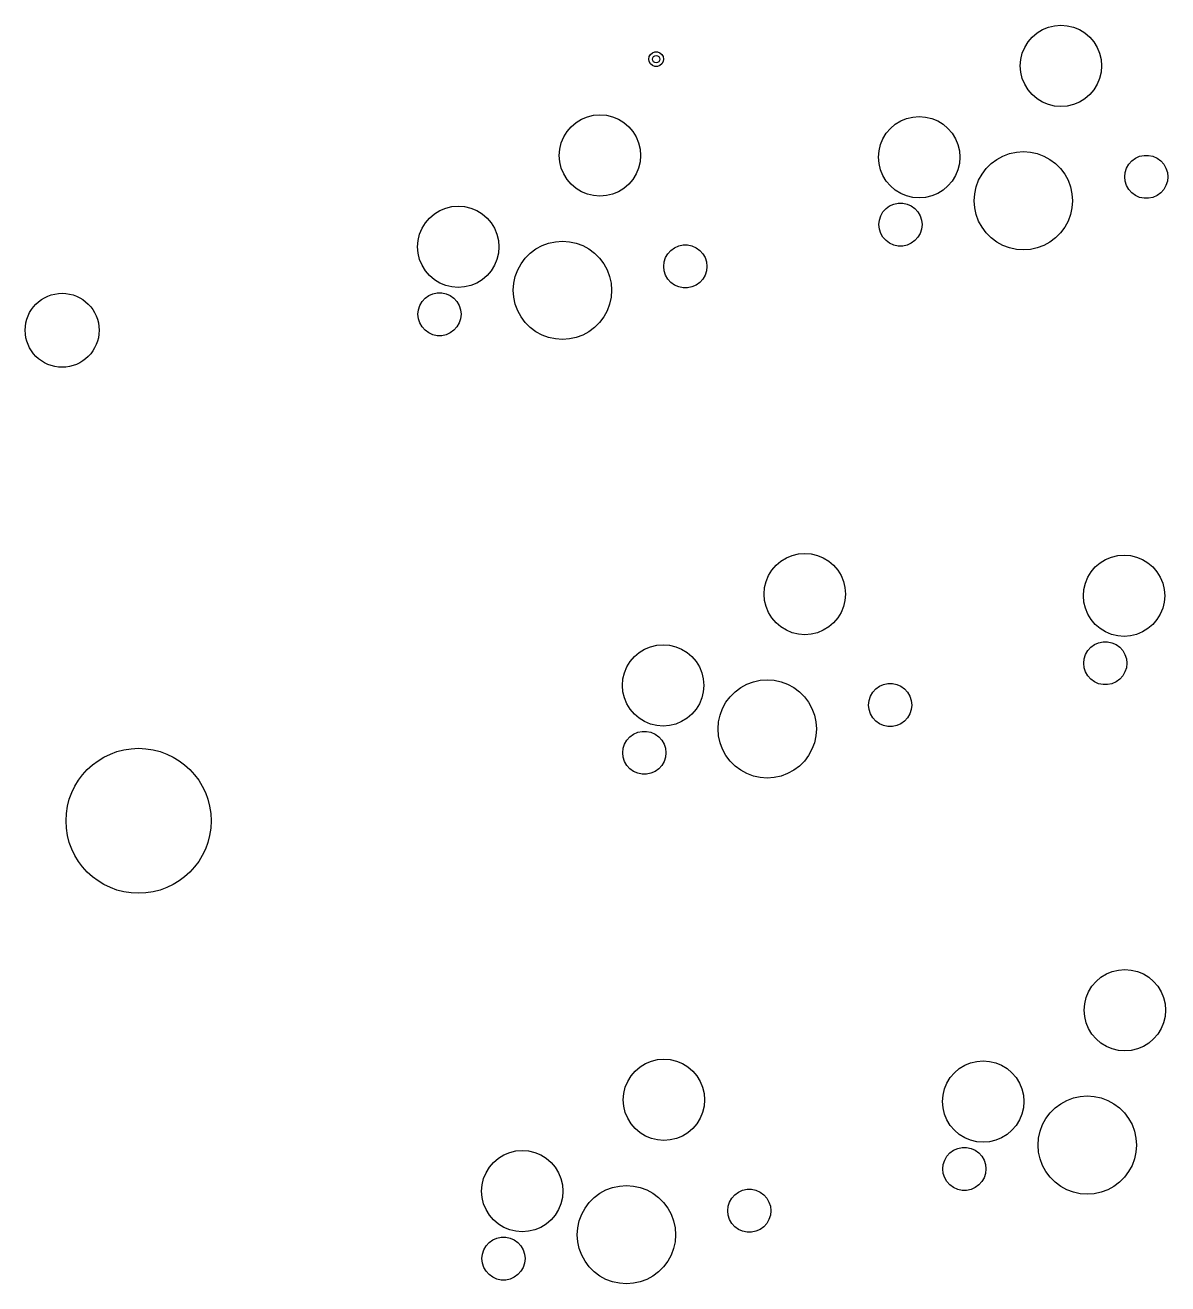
# Model space of a CAD drawing. Extents: x 101 to 518, y -308 to -134.
# Drawn here: x 256.6 to 303, y -268.2 to -217.1 of the extents above; entities that cross this region are included whole.
import ezdxf

# ---------------------------------------------------------------- set-up
doc = ezdxf.new("R2010")
doc.units = 0
doc.layers.add('BLACK', color=7, linetype='CONTINUOUS')

msp = doc.modelspace()

# ---------------------------------------------------------------- linework, layer by layer
at = {"layer": 'BLACK', "linetype": 'CONTINUOUS'}
for p, q in [((297.46342, -217.602967), (297.6603, -217.434815)), ((297.6603, -217.434815), (297.881062, -217.299532)), ((297.881062, -217.299532), (298.120268, -217.20045)), ((298.120268, -217.20045), (298.372029, -217.140007)), ((298.372029, -217.140007), (298.630146, -217.119693)), ((298.630146, -217.119693), (298.888263, -217.140007)), ((298.888263, -217.140007), (299.140024, -217.20045)), ((299.140024, -217.20045), (299.37923, -217.299532)), ((299.37923, -217.299532), (299.599992, -217.434815)), ((299.599992, -217.434815), (299.796872, -217.602967)), ((297.060903, -218.259815), (297.159985, -218.020609)), ((297.159985, -218.020609), (297.295268, -217.799847)), ((297.295268, -217.799847), (297.46342, -217.602967)), ((299.796872, -217.602967), (299.965024, -217.799847)), ((299.965024, -217.799847), (300.100307, -218.020609)), ((300.100307, -218.020609), (300.199389, -218.259815)), ((281.90974, -218.496311), (281.927832, -218.393705)), ((281.927832, -218.598917), (281.90974, -218.496311)), ((281.927832, -218.393705), (281.979927, -218.303475)), ((281.979927, -218.303475), (282.05974, -218.236503)), ((282.05974, -218.236503), (282.157646, -218.200869)), ((282.157646, -218.200869), (282.261834, -218.200869)), ((282.261834, -218.200869), (282.35974, -218.236503)), ((282.35974, -218.236503), (282.439553, -218.303475)), ((282.439553, -218.303475), (282.491648, -218.393705)), ((282.491648, -218.393705), (282.50974, -218.496311)), ((282.50974, -218.496311), (282.491648, -218.598917)), ((296.980146, -218.769693), (297.00046, -218.511576)), ((297.00046, -218.511576), (297.060903, -218.259815)), ((300.199389, -218.259815), (300.259832, -218.511576)), ((300.259832, -218.511576), (300.280146, -218.769693)), ((281.979927, -218.689147), (281.927832, -218.598917)), ((282.05974, -218.756119), (281.979927, -218.689147)), ((282.157646, -218.791753), (282.05974, -218.756119)), ((282.261834, -218.791753), (282.157646, -218.791753)), ((282.35974, -218.756119), (282.261834, -218.791753)), ((282.439553, -218.689147), (282.35974, -218.756119)), ((282.491648, -218.598917), (282.439553, -218.689147)), ((297.00046, -219.02781), (296.980146, -218.769693)), ((297.060903, -219.279571), (297.00046, -219.02781)), ((300.259832, -219.02781), (300.199389, -219.279571)), ((300.280146, -218.769693), (300.259832, -219.02781)), ((297.159985, -219.518777), (297.060903, -219.279571)), ((297.295268, -219.739539), (297.159985, -219.518777)), ((300.100307, -219.518777), (299.965024, -219.739539)), ((300.199389, -219.279571), (300.100307, -219.518777)), ((297.46342, -219.936419), (297.295268, -219.739539)), ((297.6603, -220.104571), (297.46342, -219.936419)), ((299.796872, -219.936419), (299.599992, -220.104571)), ((299.965024, -219.739539), (299.796872, -219.936419)), ((297.881062, -220.239854), (297.6603, -220.104571)), ((298.120268, -220.338936), (297.881062, -220.239854)), ((298.372029, -220.399379), (298.120268, -220.338936)), ((298.630146, -220.419693), (298.372029, -220.399379)), ((298.888263, -220.399379), (298.630146, -220.419693)), ((299.140024, -220.338936), (298.888263, -220.399379)), ((299.37923, -220.239854), (299.140024, -220.338936)), ((299.599992, -220.104571), (299.37923, -220.239854)), ((278.763422, -221.237879), (278.960302, -221.069727)), ((278.960302, -221.069727), (279.181064, -220.934444)), ((279.181064, -220.934444), (279.42027, -220.835362)), ((279.42027, -220.835362), (279.672031, -220.774919)), ((279.672031, -220.774919), (279.930148, -220.754605)), ((279.930148, -220.754605), (280.188265, -220.774919)), ((280.188265, -220.774919), (280.440026, -220.835362)), ((280.440026, -220.835362), (280.679232, -220.934444)), ((280.679232, -220.934444), (280.899994, -221.069727)), ((280.899994, -221.069727), (281.096874, -221.237879)), ((291.911623, -221.139785), (292.132385, -221.004502)), ((292.132385, -221.004502), (292.371591, -220.90542)), ((292.371591, -220.90542), (292.623352, -220.844977)), ((292.623352, -220.844977), (292.881469, -220.824663)), ((292.881469, -220.824663), (293.139586, -220.844977)), ((293.139586, -220.844977), (293.391347, -220.90542)), ((293.391347, -220.90542), (293.630553, -221.004502)), ((293.630553, -221.004502), (293.851315, -221.139785)), ((278.459987, -221.655521), (278.59527, -221.434759)), ((278.59527, -221.434759), (278.763422, -221.237879)), ((281.096874, -221.237879), (281.265026, -221.434759)), ((281.265026, -221.434759), (281.400309, -221.655521)), ((291.411308, -221.725579), (291.546591, -221.504817)), ((291.546591, -221.504817), (291.714743, -221.307937)), ((291.714743, -221.307937), (291.911623, -221.139785)), ((293.851315, -221.139785), (294.048195, -221.307937)), ((294.048195, -221.307937), (294.216347, -221.504817)), ((294.216347, -221.504817), (294.35163, -221.725579)), ((278.300462, -222.146488), (278.360905, -221.894727)), ((278.360905, -221.894727), (278.459987, -221.655521)), ((281.400309, -221.655521), (281.499391, -221.894727)), ((281.499391, -221.894727), (281.559834, -222.146488)), ((291.251783, -222.216546), (291.312226, -221.964785)), ((291.312226, -221.964785), (291.411308, -221.725579)), ((294.35163, -221.725579), (294.450712, -221.964785)), ((294.450712, -221.964785), (294.511155, -222.216546)), ((278.280148, -222.404605), (278.300462, -222.146488)), ((278.300462, -222.662722), (278.280148, -222.404605)), ((281.559834, -222.146488), (281.580148, -222.404605)), ((281.580148, -222.404605), (281.559834, -222.662722)), ((291.231469, -222.474663), (291.251783, -222.216546)), ((291.251783, -222.73278), (291.231469, -222.474663)), ((294.511155, -222.216546), (294.531469, -222.474663)), ((294.531469, -222.474663), (294.511155, -222.73278)), ((295.800396, -222.734125), (296.028139, -222.563639)), ((296.028139, -222.563639), (296.277827, -222.427299)), ((296.277827, -222.427299), (296.544376, -222.327881)), ((296.544376, -222.327881), (296.822361, -222.267409)), ((296.822361, -222.267409), (297.106123, -222.247114)), ((297.106123, -222.247114), (297.389885, -222.267409)), ((297.389885, -222.267409), (297.66787, -222.327881)), ((297.66787, -222.327881), (297.934419, -222.427299)), ((297.934419, -222.427299), (298.184107, -222.563639)), ((298.184107, -222.563639), (298.41185, -222.734125)), ((301.5073, -222.621452), (301.655289, -222.513932)), ((301.655289, -222.513932), (301.822399, -222.43953)), ((301.822399, -222.43953), (302.001327, -222.401497)), ((302.001327, -222.401497), (302.184251, -222.401497)), ((302.184251, -222.401497), (302.363179, -222.43953)), ((302.363179, -222.43953), (302.530289, -222.513932)), ((302.530289, -222.513932), (302.678278, -222.621452)), ((278.360905, -222.914483), (278.300462, -222.662722)), ((278.459987, -223.153689), (278.360905, -222.914483)), ((281.499391, -222.914483), (281.400309, -223.153689)), ((281.559834, -222.662722), (281.499391, -222.914483)), ((291.312226, -222.984541), (291.251783, -222.73278)), ((291.411308, -223.223747), (291.312226, -222.984541)), ((294.450712, -222.984541), (294.35163, -223.223747)), ((294.511155, -222.73278), (294.450712, -222.984541)), ((295.428748, -223.16303), (295.599234, -222.935287)), ((295.599234, -222.935287), (295.800396, -222.734125)), ((298.41185, -222.734125), (298.613012, -222.935287)), ((298.613012, -222.935287), (298.783498, -223.16303)), ((301.217789, -223.271704), (301.23691, -223.089781)), ((301.23691, -223.089781), (301.293437, -222.915809)), ((301.293437, -222.915809), (301.384899, -222.757392)), ((301.384899, -222.757392), (301.5073, -222.621452)), ((302.678278, -222.621452), (302.800679, -222.757392)), ((302.800679, -222.757392), (302.892141, -222.915809)), ((302.892141, -222.915809), (302.948668, -223.089781)), ((302.948668, -223.089781), (302.967789, -223.271704)), ((278.59527, -223.374451), (278.459987, -223.153689)), ((278.763422, -223.571331), (278.59527, -223.374451)), ((278.960302, -223.739483), (278.763422, -223.571331)), ((281.096874, -223.571331), (280.899994, -223.739483)), ((281.265026, -223.374451), (281.096874, -223.571331)), ((281.400309, -223.153689), (281.265026, -223.374451)), ((291.546591, -223.444509), (291.411308, -223.223747)), ((291.714743, -223.641389), (291.546591, -223.444509)), ((294.216347, -223.444509), (294.048195, -223.641389)), ((294.35163, -223.223747), (294.216347, -223.444509)), ((295.19299, -223.679267), (295.292408, -223.412718)), ((295.292408, -223.412718), (295.428748, -223.16303)), ((298.783498, -223.16303), (298.919838, -223.412718)), ((298.919838, -223.412718), (299.019256, -223.679267)), ((301.23691, -223.453627), (301.217789, -223.271704)), ((301.293437, -223.627599), (301.23691, -223.453627)), ((301.384899, -223.786016), (301.293437, -223.627599)), ((302.892141, -223.627599), (302.800679, -223.786016)), ((302.948668, -223.453627), (302.892141, -223.627599)), ((302.967789, -223.271704), (302.948668, -223.453627)), ((279.181064, -223.874766), (278.960302, -223.739483)), ((279.42027, -223.973848), (279.181064, -223.874766)), ((279.672031, -224.034291), (279.42027, -223.973848)), ((279.930148, -224.054605), (279.672031, -224.034291)), ((280.188265, -224.034291), (279.930148, -224.054605)), ((280.440026, -223.973848), (280.188265, -224.034291)), ((280.679232, -223.874766), (280.440026, -223.973848)), ((280.899994, -223.739483), (280.679232, -223.874766)), ((291.911623, -223.809541), (291.714743, -223.641389)), ((292.132385, -223.944824), (291.911623, -223.809541)), ((292.371591, -224.043906), (292.132385, -223.944824)), ((292.623352, -224.104349), (292.371591, -224.043906)), ((292.881469, -224.124663), (292.623352, -224.104349)), ((293.139586, -224.104349), (292.881469, -224.124663)), ((293.391347, -224.043906), (293.139586, -224.104349)), ((293.630553, -223.944824), (293.391347, -224.043906)), ((293.851315, -223.809541), (293.630553, -223.944824)), ((294.048195, -223.641389), (293.851315, -223.809541)), ((295.112223, -224.241014), (295.132518, -223.957252)), ((295.132518, -223.957252), (295.19299, -223.679267)), ((299.019256, -223.679267), (299.079728, -223.957252)), ((299.079728, -223.957252), (299.100023, -224.241014)), ((301.5073, -223.921956), (301.384899, -223.786016)), ((301.655289, -224.029476), (301.5073, -223.921956)), ((301.822399, -224.103878), (301.655289, -224.029476)), ((302.001327, -224.141911), (301.822399, -224.103878)), ((302.184251, -224.141911), (302.001327, -224.141911)), ((302.363179, -224.103878), (302.184251, -224.141911)), ((302.530289, -224.029476), (302.363179, -224.103878)), ((302.678278, -223.921956), (302.530289, -224.029476)), ((302.800679, -223.786016), (302.678278, -223.921956)), ((273.211625, -224.774697), (273.432387, -224.639414)), ((273.432387, -224.639414), (273.671593, -224.540332)), ((273.671593, -224.540332), (273.923354, -224.479889)), ((273.923354, -224.479889), (274.181471, -224.459575)), ((274.181471, -224.459575), (274.439588, -224.479889)), ((274.439588, -224.479889), (274.691349, -224.540332)), ((274.691349, -224.540332), (274.930555, -224.639414)), ((274.930555, -224.639414), (275.151317, -224.774697)), ((291.411567, -224.696012), (291.533968, -224.560072)), ((291.533968, -224.560072), (291.681957, -224.452552)), ((291.681957, -224.452552), (291.849067, -224.37815)), ((291.849067, -224.37815), (292.027995, -224.340117)), ((292.027995, -224.340117), (292.210919, -224.340117)), ((292.210919, -224.340117), (292.389847, -224.37815)), ((292.389847, -224.37815), (292.556957, -224.452552)), ((292.556957, -224.452552), (292.704946, -224.560072)), ((292.704946, -224.560072), (292.827347, -224.696012)), ((295.132518, -224.524776), (295.112223, -224.241014)), ((295.19299, -224.802761), (295.132518, -224.524776)), ((299.079728, -224.524776), (299.019256, -224.802761)), ((299.100023, -224.241014), (299.079728, -224.524776)), ((272.71131, -225.360491), (272.846593, -225.139729)), ((272.846593, -225.139729), (273.014745, -224.942849)), ((273.014745, -224.942849), (273.211625, -224.774697)), ((275.151317, -224.774697), (275.348197, -224.942849)), ((275.348197, -224.942849), (275.516349, -225.139729)), ((275.516349, -225.139729), (275.651632, -225.360491)), ((291.244457, -225.210324), (291.263578, -225.028401)), ((291.263578, -225.028401), (291.320105, -224.854429)), ((291.320105, -224.854429), (291.411567, -224.696012)), ((292.827347, -224.696012), (292.918809, -224.854429)), ((292.918809, -224.854429), (292.975336, -225.028401)), ((292.975336, -225.028401), (292.994457, -225.210324)), ((295.292408, -225.06931), (295.19299, -224.802761)), ((295.428748, -225.318998), (295.292408, -225.06931)), ((298.919838, -225.06931), (298.783498, -225.318998)), ((299.019256, -224.802761), (298.919838, -225.06931)), ((272.551785, -225.851458), (272.612228, -225.599697)), ((272.612228, -225.599697), (272.71131, -225.360491)), ((275.651632, -225.360491), (275.750714, -225.599697)), ((275.750714, -225.599697), (275.811157, -225.851458)), ((291.263578, -225.392247), (291.244457, -225.210324)), ((291.320105, -225.566219), (291.263578, -225.392247)), ((291.411567, -225.724636), (291.320105, -225.566219)), ((292.918809, -225.566219), (292.827347, -225.724636)), ((292.975336, -225.392247), (292.918809, -225.566219)), ((292.994457, -225.210324), (292.975336, -225.392247)), ((295.599234, -225.546741), (295.428748, -225.318998)), ((295.800396, -225.747903), (295.599234, -225.546741)), ((298.613012, -225.546741), (298.41185, -225.747903)), ((298.783498, -225.318998), (298.613012, -225.546741)), ((272.531471, -226.109575), (272.551785, -225.851458)), ((272.551785, -226.367692), (272.531471, -226.109575)), ((275.811157, -225.851458), (275.831471, -226.109575)), ((275.831471, -226.109575), (275.811157, -226.367692)), ((277.328141, -226.198551), (277.577829, -226.062211)), ((277.577829, -226.062211), (277.844378, -225.962793)), ((277.844378, -225.962793), (278.122363, -225.902321)), ((278.122363, -225.902321), (278.406125, -225.882026)), ((278.406125, -225.882026), (278.689887, -225.902321)), ((278.689887, -225.902321), (278.967872, -225.962793)), ((278.967872, -225.962793), (279.234421, -226.062211)), ((279.234421, -226.062211), (279.484109, -226.198551)), ((282.807302, -226.256364), (282.955291, -226.148844)), ((282.955291, -226.148844), (283.122401, -226.074442)), ((283.122401, -226.074442), (283.301329, -226.036409)), ((283.301329, -226.036409), (283.484253, -226.036409)), ((283.484253, -226.036409), (283.663181, -226.074442)), ((283.663181, -226.074442), (283.830291, -226.148844)), ((283.830291, -226.148844), (283.97828, -226.256364)), ((291.533968, -225.860576), (291.411567, -225.724636)), ((291.681957, -225.968096), (291.533968, -225.860576)), ((291.849067, -226.042498), (291.681957, -225.968096)), ((292.027995, -226.080531), (291.849067, -226.042498)), ((292.210919, -226.080531), (292.027995, -226.080531)), ((292.389847, -226.042498), (292.210919, -226.080531)), ((292.556957, -225.968096), (292.389847, -226.042498)), ((292.704946, -225.860576), (292.556957, -225.968096)), ((292.827347, -225.724636), (292.704946, -225.860576)), ((296.028139, -225.918389), (295.800396, -225.747903)), ((296.277827, -226.054729), (296.028139, -225.918389)), ((296.544376, -226.154147), (296.277827, -226.054729)), ((296.822361, -226.214619), (296.544376, -226.154147)), ((297.66787, -226.154147), (297.389885, -226.214619)), ((297.934419, -226.054729), (297.66787, -226.154147)), ((298.184107, -225.918389), (297.934419, -226.054729)), ((298.41185, -225.747903), (298.184107, -225.918389)), ((272.612228, -226.619453), (272.551785, -226.367692)), ((272.71131, -226.858659), (272.612228, -226.619453)), ((275.750714, -226.619453), (275.651632, -226.858659)), ((275.811157, -226.367692), (275.750714, -226.619453)), ((276.72875, -226.797942), (276.899236, -226.570199)), ((276.899236, -226.570199), (277.100398, -226.369037)), ((277.100398, -226.369037), (277.328141, -226.198551)), ((279.484109, -226.198551), (279.711852, -226.369037)), ((279.711852, -226.369037), (279.913014, -226.570199)), ((279.913014, -226.570199), (280.0835, -226.797942)), ((282.536912, -226.724693), (282.593439, -226.550721)), ((282.593439, -226.550721), (282.684901, -226.392304)), ((282.684901, -226.392304), (282.807302, -226.256364)), ((283.97828, -226.256364), (284.100681, -226.392304)), ((284.100681, -226.392304), (284.192143, -226.550721)), ((284.192143, -226.550721), (284.24867, -226.724693)), ((297.106123, -226.234914), (296.822361, -226.214619)), ((297.389885, -226.214619), (297.106123, -226.234914)), ((272.846593, -227.079421), (272.71131, -226.858659)), ((273.014745, -227.276301), (272.846593, -227.079421)), ((275.516349, -227.079421), (275.348197, -227.276301)), ((275.651632, -226.858659), (275.516349, -227.079421)), ((276.492992, -227.314179), (276.59241, -227.04763)), ((276.59241, -227.04763), (276.72875, -226.797942)), ((280.0835, -226.797942), (280.21984, -227.04763)), ((280.21984, -227.04763), (280.319258, -227.314179)), ((282.517791, -226.906616), (282.536912, -226.724693)), ((282.536912, -227.088539), (282.517791, -226.906616)), ((282.593439, -227.262511), (282.536912, -227.088539)), ((284.24867, -227.088539), (284.192143, -227.262511)), ((284.24867, -226.724693), (284.267791, -226.906616)), ((284.267791, -226.906616), (284.24867, -227.088539)), ((273.211625, -227.444453), (273.014745, -227.276301)), ((273.432387, -227.579736), (273.211625, -227.444453)), ((273.671593, -227.678818), (273.432387, -227.579736)), ((273.923354, -227.739261), (273.671593, -227.678818)), ((274.691349, -227.678818), (274.439588, -227.739261)), ((274.930555, -227.579736), (274.691349, -227.678818)), ((275.151317, -227.444453), (274.930555, -227.579736)), ((275.348197, -227.276301), (275.151317, -227.444453)), ((276.412225, -227.875926), (276.43252, -227.592164)), ((276.43252, -227.592164), (276.492992, -227.314179)), ((280.319258, -227.314179), (280.37973, -227.592164)), ((280.37973, -227.592164), (280.400025, -227.875926)), ((282.684901, -227.420928), (282.593439, -227.262511)), ((282.807302, -227.556868), (282.684901, -227.420928)), ((282.955291, -227.664388), (282.807302, -227.556868)), ((283.122401, -227.73879), (282.955291, -227.664388)), ((283.830291, -227.664388), (283.663181, -227.73879)), ((283.97828, -227.556868), (283.830291, -227.664388)), ((284.100681, -227.420928), (283.97828, -227.556868)), ((284.192143, -227.262511), (284.100681, -227.420928)), ((272.711569, -228.330924), (272.83397, -228.194984)), ((272.83397, -228.194984), (272.981959, -228.087464)), ((272.981959, -228.087464), (273.149069, -228.013062)), ((273.149069, -228.013062), (273.327997, -227.975029)), ((273.327997, -227.975029), (273.510921, -227.975029)), ((273.510921, -227.975029), (273.689849, -228.013062)), ((273.689849, -228.013062), (273.856959, -228.087464)), ((273.856959, -228.087464), (274.004948, -228.194984)), ((274.181471, -227.759575), (273.923354, -227.739261)), ((274.004948, -228.194984), (274.127349, -228.330924)), ((274.439588, -227.739261), (274.181471, -227.759575)), ((276.43252, -228.159688), (276.412225, -227.875926)), ((276.492992, -228.437673), (276.43252, -228.159688)), ((280.37973, -228.159688), (280.319258, -228.437673)), ((280.400025, -227.875926), (280.37973, -228.159688)), ((283.301329, -227.776823), (283.122401, -227.73879)), ((283.484253, -227.776823), (283.301329, -227.776823)), ((283.663181, -227.73879), (283.484253, -227.776823)), ((272.544459, -228.845236), (272.56358, -228.663313)), ((272.56358, -228.663313), (272.620107, -228.489341)), ((272.620107, -228.489341), (272.711569, -228.330924)), ((274.127349, -228.330924), (274.218811, -228.489341)), ((274.218811, -228.489341), (274.275338, -228.663313)), ((274.275338, -228.663313), (274.294459, -228.845236)), ((276.59241, -228.704222), (276.492992, -228.437673)), ((276.72875, -228.95391), (276.59241, -228.704222)), ((280.21984, -228.704222), (280.0835, -228.95391)), ((280.319258, -228.437673), (280.21984, -228.704222)), ((272.56358, -229.027159), (272.544459, -228.845236)), ((272.620107, -229.201131), (272.56358, -229.027159)), ((272.711569, -229.359548), (272.620107, -229.201131)), ((274.218811, -229.201131), (274.127349, -229.359548)), ((274.275338, -229.027159), (274.218811, -229.201131)), ((274.294459, -228.845236), (274.275338, -229.027159)), ((276.899236, -229.181653), (276.72875, -228.95391)), ((277.100398, -229.382815), (276.899236, -229.181653)), ((279.913014, -229.181653), (279.711852, -229.382815)), ((280.0835, -228.95391), (279.913014, -229.181653)), ((272.83397, -229.495488), (272.711569, -229.359548)), ((272.981959, -229.603008), (272.83397, -229.495488)), ((273.149069, -229.67741), (272.981959, -229.603008)), ((273.327997, -229.715443), (273.149069, -229.67741)), ((273.510921, -229.715443), (273.327997, -229.715443)), ((273.689849, -229.67741), (273.510921, -229.715443)), ((273.856959, -229.603008), (273.689849, -229.67741)), ((274.004948, -229.495488), (273.856959, -229.603008)), ((274.127349, -229.359548), (274.004948, -229.495488)), ((277.328141, -229.553301), (277.100398, -229.382815)), ((277.577829, -229.689641), (277.328141, -229.553301)), ((277.844378, -229.789059), (277.577829, -229.689641)), ((279.234421, -229.689641), (278.967872, -229.789059)), ((279.484109, -229.553301), (279.234421, -229.689641)), ((279.711852, -229.382815), (279.484109, -229.553301)), ((278.122363, -229.849531), (277.844378, -229.789059)), ((278.406125, -229.869826), (278.122363, -229.849531)), ((278.689887, -229.849531), (278.406125, -229.869826)), ((278.967872, -229.789059), (278.689887, -229.849531)), ((287.073333, -239.029149), (287.270213, -238.860997)), ((287.270213, -238.860997), (287.490975, -238.725714)), ((287.490975, -238.725714), (287.730181, -238.626632)), ((287.730181, -238.626632), (287.981942, -238.566189)), ((287.981942, -238.566189), (288.240059, -238.545875)), ((288.240059, -238.545875), (288.498176, -238.566189)), ((288.498176, -238.566189), (288.749937, -238.626632)), ((288.749937, -238.626632), (288.989143, -238.725714)), ((288.989143, -238.725714), (289.209905, -238.860997)), ((289.209905, -238.860997), (289.406785, -239.029149)), ((300.024654, -239.099207), (300.221534, -238.931055)), ((300.221534, -238.931055), (300.442296, -238.795772)), ((300.442296, -238.795772), (300.681502, -238.69669)), ((300.681502, -238.69669), (300.933263, -238.636247)), ((300.933263, -238.636247), (301.19138, -238.615933)), ((301.19138, -238.615933), (301.449497, -238.636247)), ((301.449497, -238.636247), (301.701258, -238.69669)), ((301.701258, -238.69669), (301.940464, -238.795772)), ((301.940464, -238.795772), (302.161226, -238.931055)), ((302.161226, -238.931055), (302.358106, -239.099207)), ((286.670816, -239.685997), (286.769898, -239.446791)), ((286.769898, -239.446791), (286.905181, -239.226029)), ((286.905181, -239.226029), (287.073333, -239.029149)), ((289.406785, -239.029149), (289.574937, -239.226029)), ((289.574937, -239.226029), (289.71022, -239.446791)), ((289.71022, -239.446791), (289.809302, -239.685997)), ((299.721219, -239.516849), (299.856502, -239.296087)), ((299.856502, -239.296087), (300.024654, -239.099207)), ((302.358106, -239.099207), (302.526258, -239.296087)), ((302.526258, -239.296087), (302.661541, -239.516849)), ((286.590059, -240.195875), (286.610373, -239.937758)), ((286.610373, -239.937758), (286.670816, -239.685997)), ((289.809302, -239.685997), (289.869745, -239.937758)), ((289.869745, -239.937758), (289.890059, -240.195875)), ((299.561694, -240.007816), (299.622137, -239.756055)), ((299.622137, -239.756055), (299.721219, -239.516849)), ((302.661541, -239.516849), (302.760623, -239.756055)), ((302.760623, -239.756055), (302.821066, -240.007816)), ((286.610373, -240.453992), (286.590059, -240.195875)), ((286.670816, -240.705753), (286.610373, -240.453992)), ((289.869745, -240.453992), (289.809302, -240.705753)), ((289.890059, -240.195875), (289.869745, -240.453992)), ((299.54138, -240.265933), (299.561694, -240.007816)), ((299.561694, -240.52405), (299.54138, -240.265933)), ((302.821066, -240.007816), (302.84138, -240.265933)), ((302.84138, -240.265933), (302.821066, -240.52405)), ((286.769898, -240.944959), (286.670816, -240.705753)), ((286.905181, -241.165721), (286.769898, -240.944959)), ((289.71022, -240.944959), (289.574937, -241.165721)), ((289.809302, -240.705753), (289.71022, -240.944959)), ((299.622137, -240.775811), (299.561694, -240.52405)), ((299.721219, -241.015017), (299.622137, -240.775811)), ((302.760623, -240.775811), (302.661541, -241.015017)), ((302.821066, -240.52405), (302.760623, -240.775811)), ((287.073333, -241.362601), (286.905181, -241.165721)), ((287.270213, -241.530753), (287.073333, -241.362601)), ((289.406785, -241.362601), (289.209905, -241.530753)), ((289.574937, -241.165721), (289.406785, -241.362601)), ((299.856502, -241.235779), (299.721219, -241.015017)), ((300.024654, -241.432659), (299.856502, -241.235779)), ((300.221534, -241.600811), (300.024654, -241.432659)), ((302.358106, -241.432659), (302.161226, -241.600811)), ((302.526258, -241.235779), (302.358106, -241.432659)), ((302.661541, -241.015017), (302.526258, -241.235779)), ((287.490975, -241.666036), (287.270213, -241.530753)), ((287.730181, -241.765118), (287.490975, -241.666036)), ((287.981942, -241.825561), (287.730181, -241.765118)), ((288.240059, -241.845875), (287.981942, -241.825561)), ((288.498176, -241.825561), (288.240059, -241.845875)), ((288.749937, -241.765118), (288.498176, -241.825561)), ((288.989143, -241.666036), (288.749937, -241.765118)), ((289.209905, -241.530753), (288.989143, -241.666036)), ((300.442296, -241.736094), (300.221534, -241.600811)), ((300.681502, -241.835176), (300.442296, -241.736094)), ((300.933263, -241.895619), (300.681502, -241.835176)), ((301.19138, -241.915933), (300.933263, -241.895619)), ((301.449497, -241.895619), (301.19138, -241.915933)), ((301.701258, -241.835176), (301.449497, -241.895619)), ((301.940464, -241.736094), (301.701258, -241.835176)), ((302.161226, -241.600811), (301.940464, -241.736094)), ((281.521536, -242.565967), (281.742298, -242.430684)), ((281.742298, -242.430684), (281.981504, -242.331602)), ((281.981504, -242.331602), (282.233265, -242.271159)), ((282.233265, -242.271159), (282.491382, -242.250845)), ((282.491382, -242.250845), (282.749499, -242.271159)), ((282.749499, -242.271159), (283.00126, -242.331602)), ((283.00126, -242.331602), (283.240466, -242.430684)), ((283.240466, -242.430684), (283.461228, -242.565967)), ((299.630016, -242.645699), (299.721478, -242.487282)), ((299.721478, -242.487282), (299.843879, -242.351342)), ((299.843879, -242.351342), (299.991868, -242.243822)), ((299.991868, -242.243822), (300.158978, -242.16942)), ((300.158978, -242.16942), (300.337906, -242.131387)), ((300.337906, -242.131387), (300.52083, -242.131387)), ((300.52083, -242.131387), (300.699758, -242.16942)), ((300.699758, -242.16942), (300.866868, -242.243822)), ((300.866868, -242.243822), (301.014857, -242.351342)), ((301.014857, -242.351342), (301.137258, -242.487282)), ((301.137258, -242.487282), (301.22872, -242.645699)), ((281.021221, -243.151761), (281.156504, -242.930999)), ((281.156504, -242.930999), (281.324656, -242.734119)), ((281.324656, -242.734119), (281.521536, -242.565967)), ((283.461228, -242.565967), (283.658108, -242.734119)), ((283.658108, -242.734119), (283.82626, -242.930999)), ((283.82626, -242.930999), (283.961543, -243.151761)), ((299.554368, -243.001594), (299.573489, -242.819671)), ((299.573489, -243.183517), (299.554368, -243.001594)), ((299.573489, -242.819671), (299.630016, -242.645699)), ((301.22872, -242.645699), (301.285247, -242.819671)), ((301.285247, -242.819671), (301.304368, -243.001594)), ((301.304368, -243.001594), (301.285247, -243.183517)), ((280.861696, -243.642728), (280.922139, -243.390967)), ((280.922139, -243.390967), (281.021221, -243.151761)), ((283.961543, -243.151761), (284.060625, -243.390967)), ((284.060625, -243.390967), (284.121068, -243.642728)), ((299.630016, -243.357489), (299.573489, -243.183517)), ((299.721478, -243.515906), (299.630016, -243.357489)), ((299.843879, -243.651846), (299.721478, -243.515906)), ((301.137258, -243.515906), (301.014857, -243.651846)), ((301.22872, -243.357489), (301.137258, -243.515906)), ((301.285247, -243.183517), (301.22872, -243.357489)), ((280.841382, -243.900845), (280.861696, -243.642728)), ((280.861696, -244.158962), (280.841382, -243.900845)), ((284.121068, -243.642728), (284.141382, -243.900845)), ((284.141382, -243.900845), (284.121068, -244.158962)), ((285.410309, -244.160307), (285.638052, -243.989821)), ((285.638052, -243.989821), (285.88774, -243.853481)), ((285.88774, -243.853481), (286.154289, -243.754063)), ((286.154289, -243.754063), (286.432274, -243.693591)), ((286.432274, -243.693591), (286.716036, -243.673296)), ((286.716036, -243.673296), (286.999798, -243.693591)), ((286.999798, -243.693591), (287.277783, -243.754063)), ((287.277783, -243.754063), (287.544332, -243.853481)), ((287.544332, -243.853481), (287.79402, -243.989821)), ((287.79402, -243.989821), (288.021763, -244.160307)), ((290.994812, -244.183574), (291.117213, -244.047634)), ((291.117213, -244.047634), (291.265202, -243.940114)), ((291.265202, -243.940114), (291.432312, -243.865712)), ((291.432312, -243.865712), (291.61124, -243.827679)), ((291.61124, -243.827679), (291.794164, -243.827679)), ((291.794164, -243.827679), (291.973092, -243.865712)), ((291.973092, -243.865712), (292.140202, -243.940114)), ((292.140202, -243.940114), (292.288191, -244.047634)), ((292.288191, -244.047634), (292.410592, -244.183574)), ((299.991868, -243.759366), (299.843879, -243.651846)), ((300.158978, -243.833768), (299.991868, -243.759366)), ((300.337906, -243.871801), (300.158978, -243.833768)), ((300.52083, -243.871801), (300.337906, -243.871801)), ((300.699758, -243.833768), (300.52083, -243.871801)), ((300.866868, -243.759366), (300.699758, -243.833768)), ((301.014857, -243.651846), (300.866868, -243.759366)), ((280.922139, -244.410723), (280.861696, -244.158962)), ((281.021221, -244.649929), (280.922139, -244.410723)), ((284.060625, -244.410723), (283.961543, -244.649929)), ((284.121068, -244.158962), (284.060625, -244.410723)), ((285.038661, -244.589212), (285.209147, -244.361469)), ((285.209147, -244.361469), (285.410309, -244.160307)), ((288.021763, -244.160307), (288.222925, -244.361469)), ((288.222925, -244.361469), (288.393411, -244.589212)), ((290.827702, -244.697886), (290.846823, -244.515963)), ((290.846823, -244.515963), (290.90335, -244.341991)), ((290.90335, -244.341991), (290.994812, -244.183574)), ((292.410592, -244.183574), (292.502054, -244.341991)), ((292.502054, -244.341991), (292.558581, -244.515963)), ((292.558581, -244.515963), (292.577702, -244.697886)), ((281.156504, -244.870691), (281.021221, -244.649929)), ((281.324656, -245.067571), (281.156504, -244.870691)), ((281.521536, -245.235723), (281.324656, -245.067571)), ((283.658108, -245.067571), (283.461228, -245.235723)), ((283.82626, -244.870691), (283.658108, -245.067571)), ((283.961543, -244.649929), (283.82626, -244.870691)), ((284.802903, -245.105449), (284.902321, -244.8389)), ((284.902321, -244.8389), (285.038661, -244.589212)), ((288.393411, -244.589212), (288.529751, -244.8389)), ((288.529751, -244.8389), (288.629169, -245.105449)), ((290.846823, -244.879809), (290.827702, -244.697886)), ((290.90335, -245.053781), (290.846823, -244.879809)), ((290.994812, -245.212198), (290.90335, -245.053781)), ((292.502054, -245.053781), (292.410592, -245.212198)), ((292.558581, -244.879809), (292.502054, -245.053781)), ((292.577702, -244.697886), (292.558581, -244.879809)), ((281.742298, -245.371006), (281.521536, -245.235723)), ((281.981504, -245.470088), (281.742298, -245.371006)), ((282.233265, -245.530531), (281.981504, -245.470088)), ((282.491382, -245.550845), (282.233265, -245.530531)), ((282.749499, -245.530531), (282.491382, -245.550845)), ((283.00126, -245.470088), (282.749499, -245.530531)), ((283.240466, -245.371006), (283.00126, -245.470088)), ((283.461228, -245.235723), (283.240466, -245.371006)), ((284.722136, -245.667196), (284.742431, -245.383434)), ((284.742431, -245.383434), (284.802903, -245.105449)), ((288.629169, -245.105449), (288.689641, -245.383434)), ((288.689641, -245.383434), (288.709936, -245.667196)), ((291.117213, -245.348138), (290.994812, -245.212198)), ((291.265202, -245.455658), (291.117213, -245.348138)), ((291.432312, -245.53006), (291.265202, -245.455658)), ((291.61124, -245.568093), (291.432312, -245.53006)), ((291.794164, -245.568093), (291.61124, -245.568093)), ((291.973092, -245.53006), (291.794164, -245.568093)), ((292.140202, -245.455658), (291.973092, -245.53006)), ((292.288191, -245.348138), (292.140202, -245.455658)), ((292.410592, -245.212198), (292.288191, -245.348138)), ((281.02148, -246.122194), (281.143881, -245.986254)), ((281.143881, -245.986254), (281.29187, -245.878734)), ((281.29187, -245.878734), (281.45898, -245.804332)), ((281.45898, -245.804332), (281.637908, -245.766299)), ((281.637908, -245.766299), (281.820832, -245.766299)), ((281.820832, -245.766299), (281.99976, -245.804332)), ((281.99976, -245.804332), (282.16687, -245.878734)), ((282.16687, -245.878734), (282.314859, -245.986254)), ((282.314859, -245.986254), (282.43726, -246.122194)), ((284.742431, -245.950958), (284.722136, -245.667196)), ((284.802903, -246.228943), (284.742431, -245.950958)), ((288.689641, -245.950958), (288.629169, -246.228943)), ((288.709936, -245.667196), (288.689641, -245.950958)), ((280.85437, -246.636506), (280.873491, -246.454583)), ((280.873491, -246.454583), (280.930018, -246.280611)), ((280.930018, -246.280611), (281.02148, -246.122194)), ((282.43726, -246.122194), (282.528722, -246.280611)), ((282.528722, -246.280611), (282.585249, -246.454583)), ((282.585249, -246.454583), (282.60437, -246.636506)), ((284.902321, -246.495492), (284.802903, -246.228943)), ((285.038661, -246.74518), (284.902321, -246.495492)), ((288.529751, -246.495492), (288.393411, -246.74518)), ((288.629169, -246.228943), (288.529751, -246.495492)), ((280.873491, -246.818429), (280.85437, -246.636506)), ((280.930018, -246.992401), (280.873491, -246.818429)), ((281.02148, -247.150818), (280.930018, -246.992401)), ((282.528722, -246.992401), (282.43726, -247.150818)), ((282.585249, -246.818429), (282.528722, -246.992401)), ((282.60437, -246.636506), (282.585249, -246.818429)), ((285.209147, -246.972923), (285.038661, -246.74518)), ((285.410309, -247.174085), (285.209147, -246.972923)), ((288.222925, -246.972923), (288.021763, -247.174085)), ((288.393411, -246.74518), (288.222925, -246.972923)), ((281.143881, -247.286758), (281.02148, -247.150818)), ((281.29187, -247.394278), (281.143881, -247.286758)), ((281.45898, -247.46868), (281.29187, -247.394278)), ((281.637908, -247.506713), (281.45898, -247.46868)), ((281.820832, -247.506713), (281.637908, -247.506713)), ((281.99976, -247.46868), (281.820832, -247.506713)), ((282.16687, -247.394278), (281.99976, -247.46868)), ((282.314859, -247.286758), (282.16687, -247.394278)), ((282.43726, -247.150818), (282.314859, -247.286758)), ((285.638052, -247.344571), (285.410309, -247.174085)), ((285.88774, -247.480911), (285.638052, -247.344571)), ((286.154289, -247.580329), (285.88774, -247.480911)), ((286.432274, -247.640801), (286.154289, -247.580329)), ((287.277783, -247.580329), (286.999798, -247.640801)), ((287.544332, -247.480911), (287.277783, -247.580329)), ((287.79402, -247.344571), (287.544332, -247.480911)), ((288.021763, -247.174085), (287.79402, -247.344571)), ((286.716036, -247.661096), (286.432274, -247.640801)), ((286.999798, -247.640801), (286.716036, -247.661096)), ((300.058243, -255.911691), (300.255123, -255.743539)), ((300.255123, -255.743539), (300.475885, -255.608256)), ((300.475885, -255.608256), (300.715091, -255.509174)), ((300.715091, -255.509174), (300.966852, -255.448731)), ((300.966852, -255.448731), (301.224969, -255.428417)), ((301.224969, -255.428417), (301.483086, -255.448731)), ((301.483086, -255.448731), (301.734847, -255.509174)), ((301.734847, -255.509174), (301.974053, -255.608256)), ((301.974053, -255.608256), (302.194815, -255.743539)), ((302.194815, -255.743539), (302.391695, -255.911691)), ((299.754808, -256.329333), (299.890091, -256.108571)), ((299.890091, -256.108571), (300.058243, -255.911691)), ((302.391695, -255.911691), (302.559847, -256.108571)), ((302.559847, -256.108571), (302.69513, -256.329333)), ((299.574969, -257.078417), (299.595283, -256.8203)), ((299.595283, -256.8203), (299.655726, -256.568539)), ((299.655726, -256.568539), (299.754808, -256.329333)), ((302.69513, -256.329333), (302.794212, -256.568539)), ((302.794212, -256.568539), (302.854655, -256.8203)), ((302.854655, -256.8203), (302.874969, -257.078417)), ((299.595283, -257.336534), (299.574969, -257.078417)), ((299.655726, -257.588295), (299.595283, -257.336534)), ((302.854655, -257.336534), (302.794212, -257.588295)), ((302.874969, -257.078417), (302.854655, -257.336534)), ((299.754808, -257.827501), (299.655726, -257.588295)), ((299.890091, -258.048263), (299.754808, -257.827501)), ((302.69513, -257.827501), (302.559847, -258.048263)), ((302.794212, -257.588295), (302.69513, -257.827501)), ((300.058243, -258.245143), (299.890091, -258.048263)), ((300.255123, -258.413295), (300.058243, -258.245143)), ((302.391695, -258.245143), (302.194815, -258.413295)), ((302.559847, -258.048263), (302.391695, -258.245143)), ((300.475885, -258.548578), (300.255123, -258.413295)), ((300.715091, -258.64766), (300.475885, -258.548578)), ((300.966852, -258.708103), (300.715091, -258.64766)), ((301.224969, -258.728417), (300.966852, -258.708103)), ((301.483086, -258.708103), (301.224969, -258.728417)), ((301.734847, -258.64766), (301.483086, -258.708103)), ((301.974053, -258.548578), (301.734847, -258.64766)), ((302.194815, -258.413295), (301.974053, -258.548578)), ((281.358245, -259.546602), (281.555125, -259.37845)), ((281.555125, -259.37845), (281.775887, -259.243167)), ((281.775887, -259.243167), (282.015093, -259.144085)), ((282.015093, -259.144085), (282.266854, -259.083642)), ((282.266854, -259.083642), (282.524971, -259.063328)), ((282.524971, -259.063328), (282.783088, -259.083642)), ((282.783088, -259.083642), (283.034849, -259.144085)), ((283.034849, -259.144085), (283.274055, -259.243167)), ((283.274055, -259.243167), (283.494817, -259.37845)), ((283.494817, -259.37845), (283.691697, -259.546602)), ((294.506446, -259.448509), (294.727208, -259.313226)), ((294.727208, -259.313226), (294.966414, -259.214144)), ((294.966414, -259.214144), (295.218175, -259.153701)), ((295.218175, -259.153701), (295.476292, -259.133387)), ((295.476292, -259.133387), (295.734409, -259.153701)), ((295.734409, -259.153701), (295.98617, -259.214144)), ((295.98617, -259.214144), (296.225376, -259.313226)), ((296.225376, -259.313226), (296.446138, -259.448509)), ((281.05481, -259.964244), (281.190093, -259.743482)), ((281.190093, -259.743482), (281.358245, -259.546602)), ((283.691697, -259.546602), (283.859849, -259.743482)), ((283.859849, -259.743482), (283.995132, -259.964244)), ((294.006131, -260.034303), (294.141414, -259.813541)), ((294.141414, -259.813541), (294.309566, -259.616661)), ((294.309566, -259.616661), (294.506446, -259.448509)), ((296.446138, -259.448509), (296.643018, -259.616661)), ((296.643018, -259.616661), (296.81117, -259.813541)), ((296.81117, -259.813541), (296.946453, -260.034303)), ((280.895285, -260.455211), (280.955728, -260.20345)), ((280.955728, -260.20345), (281.05481, -259.964244)), ((283.995132, -259.964244), (284.094214, -260.20345)), ((284.094214, -260.20345), (284.154657, -260.455211)), ((293.846606, -260.52527), (293.907049, -260.273509)), ((293.907049, -260.273509), (294.006131, -260.034303)), ((296.946453, -260.034303), (297.045535, -260.273509)), ((297.045535, -260.273509), (297.105978, -260.52527)), ((280.874971, -260.713328), (280.895285, -260.455211)), ((280.895285, -260.971445), (280.874971, -260.713328)), ((284.154657, -260.455211), (284.174971, -260.713328)), ((284.174971, -260.713328), (284.154657, -260.971445)), ((293.826292, -260.783387), (293.846606, -260.52527)), ((293.846606, -261.041504), (293.826292, -260.783387)), ((297.105978, -260.52527), (297.126292, -260.783387)), ((297.126292, -260.783387), (297.105978, -261.041504)), ((298.395219, -261.042849), (298.622962, -260.872363)), ((298.622962, -260.872363), (298.87265, -260.736023)), ((298.87265, -260.736023), (299.139199, -260.636605)), ((299.139199, -260.636605), (299.417184, -260.576133)), ((299.417184, -260.576133), (299.700946, -260.555838)), ((299.700946, -260.555838), (299.984708, -260.576133)), ((299.984708, -260.576133), (300.262693, -260.636605)), ((300.262693, -260.636605), (300.529242, -260.736023)), ((300.529242, -260.736023), (300.77893, -260.872363)), ((300.77893, -260.872363), (301.006673, -261.042849)), ((280.955728, -261.223206), (280.895285, -260.971445)), ((281.05481, -261.462412), (280.955728, -261.223206)), ((284.094214, -261.223206), (283.995132, -261.462412)), ((284.154657, -260.971445), (284.094214, -261.223206)), ((293.907049, -261.293265), (293.846606, -261.041504)), ((294.006131, -261.532471), (293.907049, -261.293265)), ((297.045535, -261.293265), (296.946453, -261.532471)), ((297.105978, -261.041504), (297.045535, -261.293265)), ((298.023571, -261.471754), (298.194057, -261.244011)), ((298.194057, -261.244011), (298.395219, -261.042849)), ((301.006673, -261.042849), (301.207835, -261.244011)), ((301.207835, -261.244011), (301.378321, -261.471754)), ((281.190093, -261.683174), (281.05481, -261.462412)), ((281.358245, -261.880054), (281.190093, -261.683174)), ((281.555125, -262.048206), (281.358245, -261.880054)), ((283.691697, -261.880054), (283.494817, -262.048206)), ((283.859849, -261.683174), (283.691697, -261.880054)), ((283.995132, -261.462412), (283.859849, -261.683174)), ((294.141414, -261.753233), (294.006131, -261.532471)), ((294.309566, -261.950113), (294.141414, -261.753233)), ((296.81117, -261.753233), (296.643018, -261.950113)), ((296.946453, -261.532471), (296.81117, -261.753233)), ((297.787813, -261.987991), (297.887231, -261.721442)), ((297.887231, -261.721442), (298.023571, -261.471754)), ((301.378321, -261.471754), (301.514661, -261.721442)), ((301.514661, -261.721442), (301.614079, -261.987991)), ((281.775887, -262.183489), (281.555125, -262.048206)), ((282.015093, -262.282571), (281.775887, -262.183489)), ((282.266854, -262.343014), (282.015093, -262.282571)), ((282.524971, -262.363328), (282.266854, -262.343014)), ((282.783088, -262.343014), (282.524971, -262.363328)), ((283.034849, -262.282571), (282.783088, -262.343014)), ((283.274055, -262.183489), (283.034849, -262.282571)), ((283.494817, -262.048206), (283.274055, -262.183489)), ((294.506446, -262.118265), (294.309566, -261.950113)), ((294.727208, -262.253548), (294.506446, -262.118265)), ((294.966414, -262.35263), (294.727208, -262.253548)), ((295.218175, -262.413073), (294.966414, -262.35263)), ((295.476292, -262.433387), (295.218175, -262.413073)), ((295.734409, -262.413073), (295.476292, -262.433387)), ((295.98617, -262.35263), (295.734409, -262.413073)), ((296.225376, -262.253548), (295.98617, -262.35263)), ((296.446138, -262.118265), (296.225376, -262.253548)), ((296.643018, -261.950113), (296.446138, -262.118265)), ((297.707046, -262.549738), (297.727341, -262.265976)), ((297.727341, -262.265976), (297.787813, -261.987991)), ((301.614079, -261.987991), (301.674551, -262.265976)), ((301.674551, -262.265976), (301.694846, -262.549738)), ((275.806448, -263.08342), (276.02721, -262.948137)), ((276.02721, -262.948137), (276.266416, -262.849055)), ((276.266416, -262.849055), (276.518177, -262.788612)), ((276.518177, -262.788612), (276.776294, -262.768298)), ((276.776294, -262.768298), (277.034411, -262.788612)), ((277.034411, -262.788612), (277.286172, -262.849055)), ((277.286172, -262.849055), (277.525378, -262.948137)), ((277.525378, -262.948137), (277.74614, -263.08342)), ((294.00639, -263.004736), (294.128791, -262.868796)), ((294.128791, -262.868796), (294.27678, -262.761276)), ((294.27678, -262.761276), (294.44389, -262.686874)), ((294.44389, -262.686874), (294.622818, -262.648841)), ((294.622818, -262.648841), (294.805742, -262.648841)), ((294.805742, -262.648841), (294.98467, -262.686874)), ((294.98467, -262.686874), (295.15178, -262.761276)), ((295.15178, -262.761276), (295.299769, -262.868796)), ((295.299769, -262.868796), (295.42217, -263.004736)), ((297.727341, -262.8335), (297.707046, -262.549738)), ((297.787813, -263.111485), (297.727341, -262.8335)), ((301.674551, -262.8335), (301.614079, -263.111485)), ((301.694846, -262.549738), (301.674551, -262.8335)), ((275.306133, -263.669214), (275.441416, -263.448452)), ((275.441416, -263.448452), (275.609568, -263.251572)), ((275.609568, -263.251572), (275.806448, -263.08342)), ((277.74614, -263.08342), (277.94302, -263.251572)), ((277.94302, -263.251572), (278.111172, -263.448452)), ((278.111172, -263.448452), (278.246455, -263.669214)), ((293.83928, -263.519048), (293.858401, -263.337125)), ((293.858401, -263.337125), (293.914928, -263.163153)), ((293.914928, -263.163153), (294.00639, -263.004736)), ((295.42217, -263.004736), (295.513632, -263.163153)), ((295.513632, -263.163153), (295.570159, -263.337125)), ((295.570159, -263.337125), (295.58928, -263.519048)), ((297.887231, -263.378034), (297.787813, -263.111485)), ((298.023571, -263.627722), (297.887231, -263.378034)), ((301.514661, -263.378034), (301.378321, -263.627722)), ((301.614079, -263.111485), (301.514661, -263.378034)), ((275.146608, -264.160181), (275.207051, -263.90842)), ((275.207051, -263.90842), (275.306133, -263.669214)), ((278.246455, -263.669214), (278.345537, -263.90842)), ((278.345537, -263.90842), (278.40598, -264.160181)), ((293.858401, -263.700971), (293.83928, -263.519048)), ((293.914928, -263.874943), (293.858401, -263.700971)), ((294.00639, -264.03336), (293.914928, -263.874943)), ((295.513632, -263.874943), (295.42217, -264.03336)), ((295.570159, -263.700971), (295.513632, -263.874943)), ((295.58928, -263.519048), (295.570159, -263.700971)), ((298.194057, -263.855465), (298.023571, -263.627722)), ((298.395219, -264.056627), (298.194057, -263.855465)), ((301.207835, -263.855465), (301.006673, -264.056627)), ((301.378321, -263.627722), (301.207835, -263.855465)), ((275.126294, -264.418298), (275.146608, -264.160181)), ((275.146608, -264.676415), (275.126294, -264.418298)), ((278.40598, -264.160181), (278.426294, -264.418298)), ((278.426294, -264.418298), (278.40598, -264.676415)), ((279.922964, -264.507274), (280.172652, -264.370934)), ((280.172652, -264.370934), (280.439201, -264.271516)), ((280.439201, -264.271516), (280.717186, -264.211044)), ((280.717186, -264.211044), (281.000948, -264.190749)), ((281.000948, -264.190749), (281.28471, -264.211044)), ((281.28471, -264.211044), (281.562695, -264.271516)), ((281.562695, -264.271516), (281.829244, -264.370934)), ((281.829244, -264.370934), (282.078932, -264.507274)), ((285.402125, -264.565087), (285.550114, -264.457567)), ((285.550114, -264.457567), (285.717224, -264.383165)), ((285.717224, -264.383165), (285.896152, -264.345132)), ((285.896152, -264.345132), (286.079076, -264.345132)), ((286.079076, -264.345132), (286.258004, -264.383165)), ((286.258004, -264.383165), (286.425114, -264.457567)), ((286.425114, -264.457567), (286.573103, -264.565087)), ((294.128791, -264.1693), (294.00639, -264.03336)), ((294.27678, -264.27682), (294.128791, -264.1693)), ((294.44389, -264.351222), (294.27678, -264.27682)), ((294.622818, -264.389255), (294.44389, -264.351222)), ((294.805742, -264.389255), (294.622818, -264.389255)), ((294.98467, -264.351222), (294.805742, -264.389255)), ((295.15178, -264.27682), (294.98467, -264.351222)), ((295.299769, -264.1693), (295.15178, -264.27682)), ((295.42217, -264.03336), (295.299769, -264.1693)), ((298.622962, -264.227113), (298.395219, -264.056627)), ((298.87265, -264.363453), (298.622962, -264.227113)), ((299.139199, -264.462871), (298.87265, -264.363453)), ((299.417184, -264.523343), (299.139199, -264.462871)), ((300.262693, -264.462871), (299.984708, -264.523343)), ((300.529242, -264.363453), (300.262693, -264.462871)), ((300.77893, -264.227113), (300.529242, -264.363453)), ((301.006673, -264.056627), (300.77893, -264.227113)), ((275.207051, -264.928176), (275.146608, -264.676415)), ((275.306133, -265.167382), (275.207051, -264.928176)), ((278.345537, -264.928176), (278.246455, -265.167382)), ((278.40598, -264.676415), (278.345537, -264.928176)), ((279.323573, -265.106665), (279.494059, -264.878922)), ((279.494059, -264.878922), (279.695221, -264.67776)), ((279.695221, -264.67776), (279.922964, -264.507274)), ((282.078932, -264.507274), (282.306675, -264.67776)), ((282.306675, -264.67776), (282.507837, -264.878922)), ((282.507837, -264.878922), (282.678323, -265.106665)), ((285.131735, -265.033416), (285.188262, -264.859444)), ((285.188262, -264.859444), (285.279724, -264.701027)), ((285.279724, -264.701027), (285.402125, -264.565087)), ((286.573103, -264.565087), (286.695504, -264.701027)), ((286.695504, -264.701027), (286.786966, -264.859444)), ((286.786966, -264.859444), (286.843493, -265.033416)), ((299.700946, -264.543638), (299.417184, -264.523343)), ((299.984708, -264.523343), (299.700946, -264.543638)), ((275.441416, -265.388144), (275.306133, -265.167382)), ((275.609568, -265.585024), (275.441416, -265.388144)), ((278.111172, -265.388144), (277.94302, -265.585024)), ((278.246455, -265.167382), (278.111172, -265.388144)), ((279.087815, -265.622902), (279.187233, -265.356353)), ((279.187233, -265.356353), (279.323573, -265.106665)), ((282.678323, -265.106665), (282.814663, -265.356353)), ((282.814663, -265.356353), (282.914081, -265.622902)), ((285.112614, -265.215339), (285.131735, -265.033416)), ((285.131735, -265.397262), (285.112614, -265.215339)), ((285.188262, -265.571234), (285.131735, -265.397262)), ((286.843493, -265.397262), (286.786966, -265.571234)), ((286.843493, -265.033416), (286.862614, -265.215339)), ((286.862614, -265.215339), (286.843493, -265.397262)), ((275.806448, -265.753176), (275.609568, -265.585024)), ((276.02721, -265.888459), (275.806448, -265.753176)), ((276.266416, -265.987541), (276.02721, -265.888459)), ((276.518177, -266.047984), (276.266416, -265.987541)), ((277.286172, -265.987541), (277.034411, -266.047984)), ((277.525378, -265.888459), (277.286172, -265.987541)), ((277.74614, -265.753176), (277.525378, -265.888459)), ((277.94302, -265.585024), (277.74614, -265.753176)), ((279.007048, -266.184649), (279.027343, -265.900887)), ((279.027343, -265.900887), (279.087815, -265.622902)), ((282.914081, -265.622902), (282.974553, -265.900887)), ((282.974553, -265.900887), (282.994848, -266.184649)), ((285.279724, -265.729651), (285.188262, -265.571234)), ((285.402125, -265.865591), (285.279724, -265.729651)), ((285.550114, -265.973111), (285.402125, -265.865591)), ((285.717224, -266.047513), (285.550114, -265.973111)), ((286.425114, -265.973111), (286.258004, -266.047513)), ((286.573103, -265.865591), (286.425114, -265.973111)), ((286.695504, -265.729651), (286.573103, -265.865591)), ((286.786966, -265.571234), (286.695504, -265.729651)), ((275.306392, -266.639647), (275.428793, -266.503707)), ((275.428793, -266.503707), (275.576782, -266.396187)), ((275.576782, -266.396187), (275.743892, -266.321785)), ((275.743892, -266.321785), (275.92282, -266.283752)), ((275.92282, -266.283752), (276.105744, -266.283752)), ((276.105744, -266.283752), (276.284672, -266.321785)), ((276.284672, -266.321785), (276.451782, -266.396187)), ((276.451782, -266.396187), (276.599771, -266.503707)), ((276.776294, -266.068298), (276.518177, -266.047984)), ((276.599771, -266.503707), (276.722172, -266.639647)), ((277.034411, -266.047984), (276.776294, -266.068298)), ((279.027343, -266.468411), (279.007048, -266.184649)), ((279.087815, -266.746396), (279.027343, -266.468411)), ((282.974553, -266.468411), (282.914081, -266.746396)), ((282.994848, -266.184649), (282.974553, -266.468411)), ((285.896152, -266.085546), (285.717224, -266.047513)), ((286.079076, -266.085546), (285.896152, -266.085546)), ((286.258004, -266.047513), (286.079076, -266.085546)), ((275.139282, -267.153959), (275.158403, -266.972036)), ((275.158403, -266.972036), (275.21493, -266.798064)), ((275.21493, -266.798064), (275.306392, -266.639647)), ((276.722172, -266.639647), (276.813634, -266.798064)), ((276.813634, -266.798064), (276.870161, -266.972036)), ((276.870161, -266.972036), (276.889282, -267.153959)), ((279.187233, -267.012945), (279.087815, -266.746396)), ((279.323573, -267.262633), (279.187233, -267.012945)), ((282.814663, -267.012945), (282.678323, -267.262633)), ((282.914081, -266.746396), (282.814663, -267.012945)), ((275.158403, -267.335882), (275.139282, -267.153959)), ((275.21493, -267.509854), (275.158403, -267.335882)), ((275.306392, -267.668271), (275.21493, -267.509854)), ((276.813634, -267.509854), (276.722172, -267.668271)), ((276.870161, -267.335882), (276.813634, -267.509854)), ((276.889282, -267.153959), (276.870161, -267.335882)), ((279.494059, -267.490376), (279.323573, -267.262633)), ((279.695221, -267.691538), (279.494059, -267.490376)), ((282.507837, -267.490376), (282.306675, -267.691538)), ((282.678323, -267.262633), (282.507837, -267.490376)), ((275.428793, -267.804211), (275.306392, -267.668271)), ((275.576782, -267.911731), (275.428793, -267.804211)), ((275.743892, -267.986133), (275.576782, -267.911731)), ((275.92282, -268.024166), (275.743892, -267.986133)), ((276.105744, -268.024166), (275.92282, -268.024166)), ((276.284672, -267.986133), (276.105744, -268.024166)), ((276.451782, -267.911731), (276.284672, -267.986133)), ((276.599771, -267.804211), (276.451782, -267.911731)), ((276.722172, -267.668271), (276.599771, -267.804211)), ((279.922964, -267.862024), (279.695221, -267.691538)), ((280.172652, -267.998364), (279.922964, -267.862024)), ((280.439201, -268.097782), (280.172652, -267.998364)), ((281.829244, -267.998364), (281.562695, -268.097782)), ((282.078932, -267.862024), (281.829244, -267.998364)), ((282.306675, -267.691538), (282.078932, -267.862024)), ((280.717186, -268.158254), (280.439201, -268.097782)), ((281.000948, -268.178549), (280.717186, -268.158254)), ((281.28471, -268.158254), (281.000948, -268.178549)), ((281.562695, -268.097782), (281.28471, -268.158254))]:
    msp.add_line(p, q, dxfattribs=at)
at = {"layer": 'BLACK'}
for centre, radius in [((282.20974, -218.496311), 0.15), ((258.10974, -229.496311), 1.5), ((261.20974, -249.396311), 2.941088)]:
    msp.add_circle(centre, radius, dxfattribs=at)

doc.saveas('drawing.dxf')
